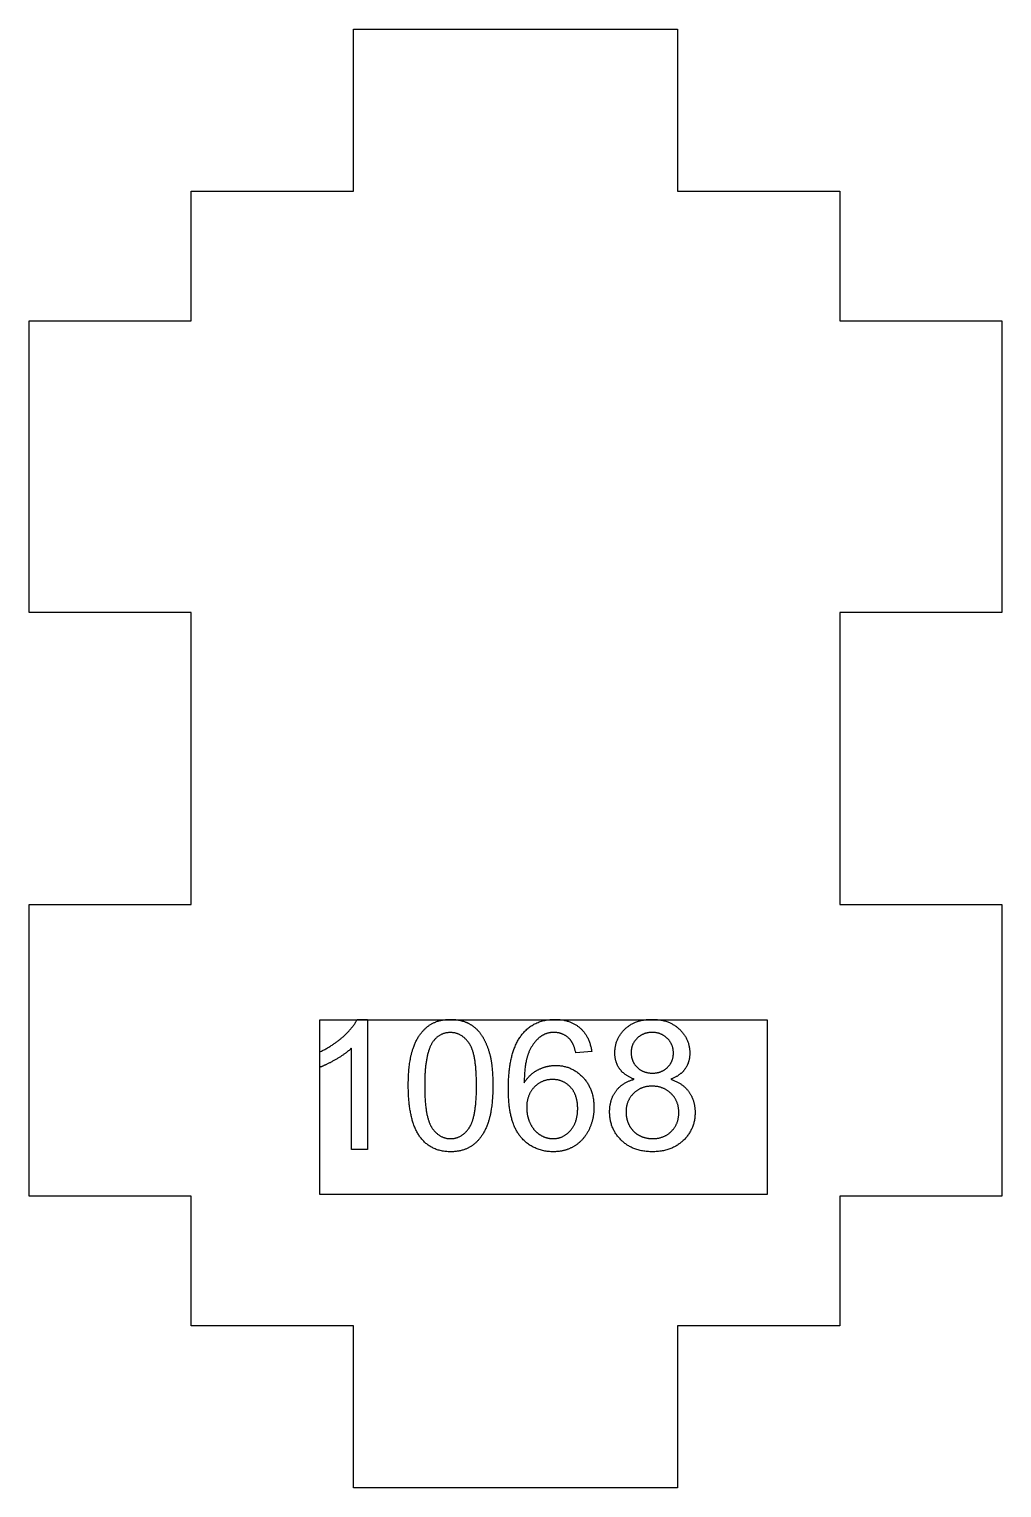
# Model space of a CAD drawing. Header units: millimetres. Extents: x -24.2 to 5.8, y 20 to 65.
import ezdxf

# ---------------------------------------------------------------- set-up
doc = ezdxf.new("R2010")
doc.units = ezdxf.units.MM
doc.layers.get('0').update_dxf_attribs({"linetype": 'CONTINUOUS'})

msp = doc.modelspace()

# ---------------------------------------------------------------- linework, layer by layer
for p, q in [((-14.082, 34.485), (-13.765, 34.485)), ((-13.765, 34.485), (-13.765, 30.469)), ((-15.238, 33.007), (-15.238, 33.481)), ((-14.256, 30.469), (-14.256, 33.599)), ((-6.851, 33.49), (-7.339, 33.451)), ((-13.765, 30.469), (-14.256, 30.469))]:
    msp.add_line(p, q)
for points in [[(-19.201, 38.033), (-19.201, 47.033), (-24.201, 47.033), (-24.201, 56.033), (-19.201, 56.033), (-19.201, 60.033), (-14.201, 60.033), (-14.201, 65.033), (-4.201, 65.033), (-4.201, 60.033), (0.799, 60.033), (0.799, 56.033), (5.799, 56.033), (5.799, 47.033), (0.799, 47.033), (0.799, 38.033), (5.799, 38.033), (5.799, 29.033), (0.799, 29.033), (0.799, 25.033), (-4.201, 25.033), (-4.201, 20.033), (-14.201, 20.033), (-14.201, 25.033), (-19.201, 25.033), (-19.201, 29.033), (-24.201, 29.033), (-24.201, 38.033)], [(-1.443, 29.086), (-15.238, 29.086), (-15.238, 34.469), (-1.443, 34.469)]]:
    msp.add_lwpolyline(points, close=True)
for points in [[(-14.518, 33.951), (-14.21, 34.226), (-14.082, 34.485)], [(-12.361, 33.584), (-12.215, 34.016), (-11.927, 34.251)], [(-11.927, 34.251), (-11.64, 34.485), (-11.203, 34.485)], [(-11.203, 34.485), (-10.881, 34.485), (-10.638, 34.356)], [(-10.638, 34.356), (-10.395, 34.226), (-10.237, 33.982)], [(-8.993, 34.027), (-8.619, 34.485), (-7.986, 34.485)], [(-7.986, 34.485), (-7.514, 34.485), (-7.212, 34.221)], [(-7.212, 34.221), (-6.911, 33.956), (-6.851, 33.49)], [(-5.822, 34.188), (-5.509, 34.485), (-4.987, 34.485)], [(-4.987, 34.485), (-4.464, 34.485), (-4.144, 34.181)], [(-15.238, 33.481), (-14.826, 33.675), (-14.518, 33.951)], [(-11.749, 33.792), (-12.002, 33.427), (-12.002, 32.442)], [(-11.208, 34.079), (-11.547, 34.079), (-11.749, 33.792)], [(-10.634, 33.754), (-10.865, 34.079), (-11.208, 34.079)], [(-10.403, 32.442), (-10.403, 33.43), (-10.634, 33.754)], [(-10.237, 33.982), (-10.079, 33.738), (-9.989, 33.387)], [(-9.421, 32.341), (-9.421, 33.5), (-8.993, 34.027)], [(-8.428, 33.951), (-8.66, 33.782), (-8.794, 33.457)], [(-8.016, 34.082), (-8.251, 34.082), (-8.428, 33.951)], [(-7.525, 33.872), (-7.724, 34.082), (-8.016, 34.082)], [(-7.339, 33.451), (-7.405, 33.741), (-7.525, 33.872)], [(-6.136, 33.454), (-6.136, 33.891), (-5.822, 34.188)], [(-5.449, 33.902), (-5.634, 33.721), (-5.634, 33.47)], [(-4.982, 34.082), (-5.263, 34.082), (-5.449, 33.902)], [(-4.517, 33.897), (-4.704, 34.082), (-4.982, 34.082)], [(-4.33, 33.443), (-4.33, 33.713), (-4.517, 33.897)], [(-4.144, 34.181), (-3.825, 33.877), (-3.825, 33.44)], [(-14.256, 33.599), (-14.433, 33.43), (-14.721, 33.26)], [(-12.507, 32.442), (-12.507, 33.151), (-12.361, 33.584)], [(-9.989, 33.387), (-9.899, 33.037), (-9.899, 32.442)], [(-8.794, 33.457), (-8.927, 33.132), (-8.933, 32.532)], [(-5.989, 32.958), (-6.136, 33.165), (-6.136, 33.454)], [(-5.634, 33.47), (-5.634, 33.187), (-5.451, 33.007)], [(-4.511, 33.005), (-4.33, 33.184), (-4.33, 33.443)], [(-3.825, 33.44), (-3.825, 33.162), (-3.971, 32.956)], [(-14.721, 33.26), (-15.009, 33.091), (-15.238, 33.007)], [(-8.933, 32.532), (-8.755, 32.802), (-8.499, 32.933)], [(-8.499, 32.933), (-8.243, 33.064), (-7.961, 33.064)], [(-7.961, 33.064), (-7.47, 33.064), (-7.125, 32.702)], [(-5.536, 32.638), (-5.841, 32.75), (-5.989, 32.958)], [(-5.451, 33.007), (-5.268, 32.827), (-4.976, 32.827)], [(-4.976, 32.827), (-4.693, 32.827), (-4.511, 33.005)], [(-3.971, 32.956), (-4.117, 32.75), (-4.414, 32.638)], [(-12.112, 30.816), (-12.507, 31.315), (-12.507, 32.442)], [(-12.002, 32.442), (-12.002, 31.457), (-11.772, 31.131)], [(-10.634, 31.132), (-10.403, 31.46), (-10.403, 32.442)], [(-9.899, 32.442), (-9.899, 31.738), (-10.043, 31.305)], [(-8.06, 32.63), (-8.393, 32.63), (-8.624, 32.391)], [(-7.503, 32.391), (-7.724, 32.63), (-8.06, 32.63)], [(-7.125, 32.702), (-6.78, 32.341), (-6.78, 31.768)], [(-6.099, 32.279), (-5.901, 32.543), (-5.536, 32.638)], [(-4.99, 32.425), (-5.337, 32.425), (-5.564, 32.196)], [(-4.399, 32.194), (-4.635, 32.425), (-4.99, 32.425)], [(-4.414, 32.638), (-4.046, 32.518), (-3.854, 32.251)], [(-9.034, 30.852), (-9.421, 31.304), (-9.421, 32.341)], [(-8.624, 32.391), (-8.856, 32.153), (-8.856, 31.765)], [(-7.282, 31.738), (-7.282, 32.153), (-7.503, 32.391)], [(-6.297, 31.626), (-6.297, 32.016), (-6.099, 32.279)], [(-5.564, 32.196), (-5.792, 31.967), (-5.792, 31.623)], [(-4.163, 31.607), (-4.163, 31.962), (-4.399, 32.194)], [(-3.854, 32.251), (-3.661, 31.983), (-3.661, 31.612)], [(-8.856, 31.765), (-8.856, 31.511), (-8.749, 31.279)], [(-7.506, 31.056), (-7.282, 31.307), (-7.282, 31.738)], [(-6.78, 31.768), (-6.78, 31.391), (-6.942, 31.068)], [(-5.934, 30.752), (-6.297, 31.102), (-6.297, 31.626)], [(-5.792, 31.623), (-5.792, 31.413), (-5.693, 31.217)], [(-4.393, 31.031), (-4.163, 31.258), (-4.163, 31.607)], [(-3.661, 31.612), (-3.661, 31.099), (-4.024, 30.75)], [(-11.772, 31.131), (-11.541, 30.805), (-11.203, 30.805)], [(-11.203, 30.805), (-10.865, 30.805), (-10.634, 31.132)], [(-10.043, 31.305), (-10.188, 30.873), (-10.476, 30.637)], [(-8.749, 31.279), (-8.641, 31.048), (-8.447, 30.926)], [(-8.041, 30.805), (-7.73, 30.805), (-7.506, 31.056)], [(-6.942, 31.068), (-7.105, 30.745), (-7.388, 30.573)], [(-5.693, 31.217), (-5.593, 31.02), (-5.397, 30.912)], [(-11.203, 30.401), (-11.781, 30.401), (-12.112, 30.816)], [(-10.476, 30.637), (-10.764, 30.401), (-11.203, 30.401)], [(-8.032, 30.401), (-8.646, 30.401), (-9.034, 30.852)], [(-8.447, 30.926), (-8.253, 30.805), (-8.041, 30.805)], [(-4.979, 30.401), (-5.571, 30.401), (-5.934, 30.752)], [(-5.397, 30.912), (-5.2, 30.805), (-4.974, 30.805)], [(-4.024, 30.75), (-4.387, 30.401), (-4.979, 30.401)], [(-4.974, 30.805), (-4.622, 30.805), (-4.393, 31.031)], [(-7.388, 30.573), (-7.672, 30.401), (-8.032, 30.401)]]:
    msp.add_open_spline(points, degree=2)

doc.saveas('drawing.dxf')
